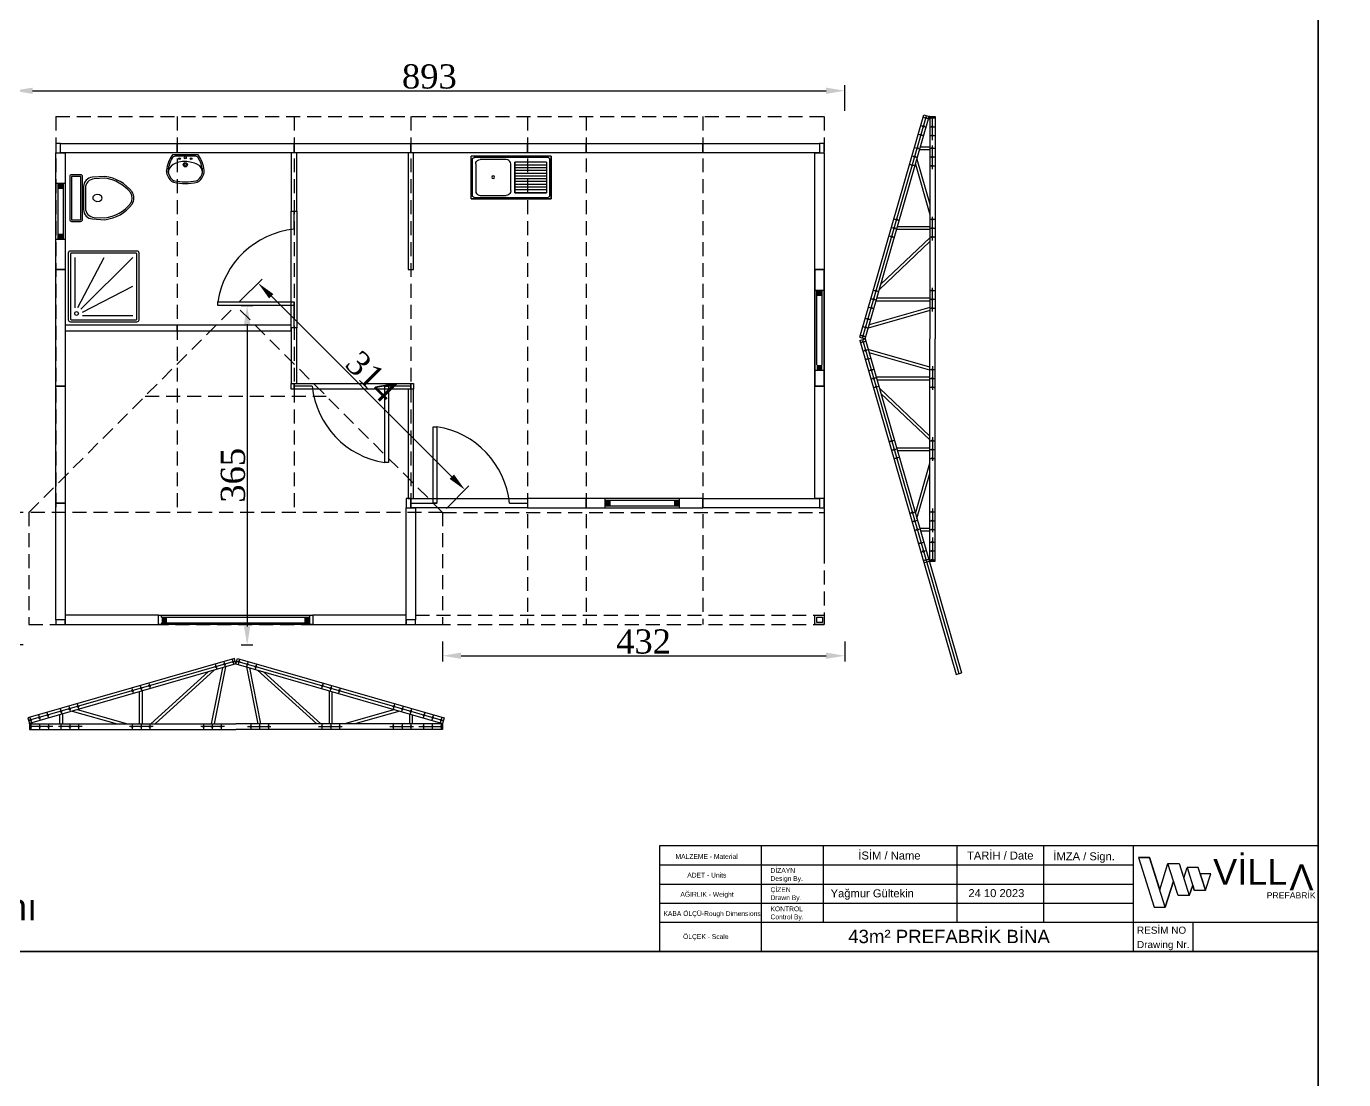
# Model space of a CAD drawing. Header units: millimetres. Extents: x 207124 to 218642, y -214832 to -203379.
# Drawn here: x 208534 to 209950, y -205941 to -204809 of the extents above; entities that cross this region are included whole.
import ezdxf
from ezdxf.enums import TextEntityAlignment as Align

# ---------------------------------------------------------------- set-up
doc = ezdxf.new("R2010")
doc.units = ezdxf.units.MM
doc.header["$MEASUREMENT"] = 0
doc.linetypes.add('DASHED', pattern=[0.75, 0.5, -0.25])
for name, color, linetype in [('1', 250, 'Continuous'), ('Block1', 255, 'Continuous'), ('DUVAR', 7, 'Continuous'), ('KAPI-PEN', 3, 'Continuous'), ('PANO', 11, 'Continuous'), ('TEFRIS', 4, 'Continuous'), ('ZEMİN', 191, 'Continuous'), ('ÖLÇÜLENDİRME', 121, 'Continuous')]:
    doc.layers.add(name, color=color, linetype=linetype)
doc.styles.add('133', font='times.ttf')
doc.styles.get("Standard").update_dxf_attribs({"font": 'arial.ttf'})
doc.dimstyles.new('MAKAS', dxfattribs={"dimscale": 20, "dimtxt": 1.3, "dimasz": 1, "dimexe": 0.3, "dimexo": 0.3, "dimgap": 0.1, "dimtad": 1, "dimrnd": 1, "dimzin": 12, "dimdsep": 46, "dimlunit": 6, "dimtxsty": '133', "dimcen": 0.8, "dimdle": 0.0005, "dimclrd": 4, "dimclre": 6, "dimclrt": 2, "dimazin": 3, "dimtfac": 1, "dimtmove": 0, "dimatfit": 2, "dimldrblk": 'DOTSMALL', "dimfxl": 0, "dimtolj": 1, "dimtzin": 0, "dimarcsym": 0})

# ---------------------------------------------------------------- blocks, each defined once
blk = doc.blocks.new('110')
blk.add_lwpolyline([(74265.2, -40100.5), (74265.2, -40226), (74275.2, -40226), (74275.2, -40100.5)], close=True)
blk = doc.blocks.new('jyt')
at = {"layer": 'PANO', "color": 1}
for p, q in [((-19934.2, -6827.4), (-19934.2, -6747.4)), ((-19928.2, -6827.4), (-19928.2, -6747.4))]:
    blk.add_line(p, q, dxfattribs=at)
for points in [[(-19926.2, -6747.4), (-19936.2, -6747.4)], [(-19926.2, -6833.4), (-19936.2, -6833.4)]]:
    blk.add_lwpolyline(points, dxfattribs=at)
for points in [[(-19928.2, -6747.4), (-19928.2, -6753.4), (-19934.2, -6747.4), (-19934.2, -6753.4)], [(-19928.2, -6833.4), (-19928.2, -6827.4), (-19934.2, -6833.4), (-19934.2, -6827.4)]]:
    blk.add_solid(points, dxfattribs=at)
blk = doc.blocks.new('113')
for points in [[(74265.2, -40728), (74265.2, -40853.5), (74275.2, -40853.5), (74275.2, -40728)], [(74265.2, -40728), (74265.2, -40853.5), (74275.2, -40853.5), (74275.2, -40728)], [(74275.2, -40853.5), (74275.2, -40728), (74265.2, -40728), (74265.2, -40853.5)]]:
    blk.add_lwpolyline(points, close=True)
at = {"layer": 'KAPI-PEN'}
for points in [[(74270.2, -40728), (74270.2, -40756)], [(74270.2, -40834), (74270.2, -40853.5)]]:
    blk.add_lwpolyline(points, dxfattribs=at)
blk.add_lwpolyline([(74270.2, -40834, -0.341049), (74188.2, -40756), (74270.2, -40756), (74270.2, -40752), (74188.2, -40752), (74188.2, -40756)], format="xyb", dxfattribs=at)
blk = doc.blocks.new('ey')
at = {"layer": 'PANO', "color": 1}
for p, q in [((-19606.1, -6885.5), (-19526.1, -6885.5)), ((-19606.1, -6891.5), (-19526.1, -6891.5))]:
    blk.add_line(p, q, dxfattribs=at)
for points in [[(-19606.1, -6893.5), (-19606.1, -6883.5)], [(-19526.1, -6893.5), (-19526.1, -6883.5)]]:
    blk.add_lwpolyline(points, dxfattribs=at)
for points in [[(-19606.1, -6891.5), (-19600.1, -6891.5), (-19606.1, -6885.5), (-19600.1, -6885.5)], [(-19526.1, -6891.5), (-19532.1, -6891.5), (-19526.1, -6885.5), (-19532.1, -6885.5)]]:
    blk.add_solid(points, dxfattribs=at)
blk = doc.blocks.new('gfj')
at = {"layer": 'Block1', "color": 1}
for p, q in [((-3418.2, -20535), (-3418.2, -20533)), ((-3418.2, -20541), (-3418.2, -20543))]:
    blk.add_line(p, q, dxfattribs=at)
at = {"layer": 'PANO', "color": 1}
for p, q in [((-3418.2, -20535), (-3258.7, -20535)), ((-3418.2, -20541), (-3258.7, -20541))]:
    blk.add_line(p, q, dxfattribs=at)
blk.add_lwpolyline([(-3258.7, -20543), (-3258.7, -20533)], dxfattribs=at)
for points in [[(-3418.2, -20541), (-3412.2, -20541), (-3418.2, -20535), (-3412.2, -20535)], [(-3258.7, -20541), (-3264.7, -20541), (-3258.7, -20535), (-3264.7, -20535)]]:
    blk.add_solid(points, dxfattribs=at)
blk = doc.blocks.new('sfjh')
at = {"layer": 'PANO', "color": 1}
for p, q in [((-19665, -7182.8), (-19665, -7242.8)), ((-19659, -7182.8), (-19659, -7242.8))]:
    blk.add_line(p, q, dxfattribs=at)
for points in [[(-19667, -7182.8), (-19657, -7182.8)], [(-19667, -7242.8), (-19657, -7242.8)]]:
    blk.add_lwpolyline(points, dxfattribs=at)
for points in [[(-19665, -7182.8), (-19665, -7188.8), (-19659, -7182.8), (-19659, -7188.8)], [(-19665, -7242.8), (-19665, -7236.8), (-19659, -7242.8), (-19659, -7236.8)]]:
    blk.add_solid(points, dxfattribs=at)
blk = doc.blocks.new('KAPI')
for points in [[(68907.3, -39991.1), (68907.3, -40116.6), (68913.3, -40116.6), (68913.3, -39991.1)], [(68907.3, -39991.1), (68907.3, -40116.6), (68913.3, -40116.6), (68913.3, -39991.1)], [(68913.3, -40116.6), (68913.3, -39991.1), (68907.3, -39991.1), (68907.3, -40116.6)]]:
    blk.add_lwpolyline(points, close=True)
at = {"layer": 'KAPI-PEN'}
for points in [[(68910.3, -39991.1), (68910.3, -40019.1)], [(68910.3, -40097.1), (68910.3, -40116.6)]]:
    blk.add_lwpolyline(points, dxfattribs=at)
blk.add_lwpolyline([(68910.3, -40097.1, -0.341049), (68828.3, -40019.1), (68910.3, -40019.1), (68910.3, -40015.1), (68828.3, -40015.1), (68828.3, -40019.1)], format="xyb", dxfattribs=at)
blk = doc.blocks.new('D')
blk.add_lwpolyline([(69161.3, -39614.6), (69286.8, -39614.6), (69286.8, -39608.6), (69161.3, -39608.6)], close=True)
blk = doc.blocks.new('LAVABO')
at = {"layer": 'TEFRIS'}
for points in [[(13.9, 0, 0.112842), (20.4, 16.5, 0.051406), (20.4, 17.4, 0.218961), (14.4, 28.5, 0.113197), (12.7, 29.3, 0.122001), (-12.7, 29.3, 0.113197), (-14.4, 28.5, 0.218961), (-20.4, 17.4, 0.051406), (-20.4, 16.5, 0.112842), (-13.9, 0)], [(10, 1.2, 0.248162), (13.8, 2.8, 0.097547), (18.6, 16.6, 0.057084), (18.6, 17.5, 0.205938), (13.7, 26.7, 0.12541), (11.8, 27.7, 0.11725), (-11.8, 27.7, 0.12541), (-13.7, 26.7, 0.174088), (-18.3, 19.3, 0.114282), (-18.6, 16.6, 0.097547), (-13.8, 2.8, 0.248162), (-10, 1.2)]]:
    blk.add_lwpolyline(points, format="xyb", close=True, dxfattribs=at)
blk.add_lwpolyline([(-18.3, 19.3, 0.321438), (-13.2, 10.3, 0.098457), (0, 7.1, 0.139763), (13.2, 10.3, 0.277065), (18.3, 19.3)], format="xyb", dxfattribs=at)
for centre, radius in [((-6.2, 4), 0.923), ((0, 10.5), 2.31), ((0, 10.5), 1.42), ((0, 3.2), 1.08), ((6.2, 4), 0.923)]:
    blk.add_circle(centre, radius, dxfattribs=at)
blk = doc.blocks.new('DUS')
at = {"layer": 'TEFRIS'}
for p, q in [((-1.6, 0.7), (-73.1, 0.7)), ((-75.3, -1.6), (-75.3, -73.1)), ((-73.1, -2.4), (-73.1, -72.3)), ((-2.4, -1.6), (-72.3, -1.6)), ((-14.5, -6.2), (-68.5, -6.2)), ((-14.6, -9.6), (-68.5, -37.7)), ((-12.9, -12.9), (-68.5, -68.5)), ((-1.6, -72.3), (-1.6, -2.4)), ((0.7, -73.1), (0.7, -1.6)), ((-9.6, -14.6), (-37.7, -68.5)), ((-6.2, -68.5), (-6.2, -14.5)), ((-73.1, -75.3), (-1.6, -75.3)), ((-72.3, -73.1), (-2.4, -73.1))]:
    blk.add_line(p, q, dxfattribs=at)
blk.add_circle((-8.2, -8.2), 2.03, dxfattribs=at)
for centre, radius, start, end in [((-73.1, -1.6), 2.28, 90, 180), ((-1.6, -1.6), 2.28, 0, 90), ((-72.3, -2.4), 0.76, 90, 180), ((-2.4, -2.4), 0.76, 360, 90), ((-73.1, -73.1), 2.28, 180, 270), ((-72.3, -72.3), 0.76, 180, 270), ((-2.4, -72.3), 0.76, 270, 0), ((-1.6, -73.1), 2.28, 270, 360)]:
    blk.add_arc(centre, radius, start, end, dxfattribs=at)
blk = doc.blocks.new('KLOZET')
at = {"layer": 'TEFRIS'}
for p, q in [((-15, 12.4), (-13.8, 12.4)), ((-15, -12.4), (-13.8, -12.4))]:
    blk.add_line(p, q, dxfattribs=at)
for points in [[(-67.2, -6.6, 0.199825), (-37.9, -23.2), (-24.4, -22.4, 0.397632), (-15, -12.4), (-15, 12.4, 0.397632), (-24.4, 22.4), (-37.9, 23.2, 0.199825), (-67.2, 6.6, 0.284389)], [(-37.8, -21.3), (-26.4, -20.7, 0.398989), (-16.9, -10.7), (-16.9, 10.7, 0.398989), (-26.4, 20.7), (-37.8, 21.3, 0.197715), (-65.7, 5.6, 0.284389), (-65.7, -5.6, 0.197715)], [(-2, -25.1, 0.414214), (0, -23.1), (0, 23.1, 0.414214), (-2, 25.1), (-11.8, 25.1, 0.414214), (-13.8, 23.1), (-13.8, -23.1, 0.414214), (-11.8, -25.1)]]:
    blk.add_lwpolyline(points, format="xyb", close=True, dxfattribs=at)
blk.add_lwpolyline([(-11.9, -23.2), (-1.9, -23.2), (-1.9, 23.2), (-11.9, 23.2)], close=True, dxfattribs=at)
at = {"layer": 'TEFRIS', "linetype": 'Continuous'}
blk.add_polyline3d([(-35, -0.1, 0), (-34.2, -2.2, 0), (-32, -3.6, 0), (-29.1, -3.9, 0), (-26.5, -3, 0), (-24.9, -1.2, 0), (-24.9, 0.9, 0), (-26.5, 2.7, 0), (-29.1, 3.6, 0), (-32, 3.3, 0), (-34.2, 1.9, 0), (-35, -0.1, 0)], dxfattribs=at)
blk = doc.blocks.new('EVYE')
at = {"layer": 'TEFRIS'}
for p, q in [((-45.2, 24.7), (40.8, 24.7)), ((-45.2, 24.7), (-45.2, -21.3)), ((-41.7, 23.2), (37.3, 23.2)), ((-40.2, -12.8, -1.5), (-40.2, 16.2, -1.5)), ((-35.4, 21, -1.5), (-7.4, 21, -1.5)), ((35.8, 18.1, -1.7), (1.9, 18.1, -1.7)), ((1.9, 18.1, -1.7), (1.9, -14.6, -1.7)), ((35.8, 15.1, -1.7), (1.9, 15.1, -1.7)), ((35.8, -14.6, -1.7), (35.8, 18.1, -1.7)), ((40.8, 24.7), (40.8, -21.3)), ((35.8, 12.2, -1.7), (1.9, 12.2, -1.7)), ((35.8, 9.2, -1.7), (1.9, 9.2, -1.7)), ((35.8, 6.2, -1.7), (1.9, 6.2, -1.7)), ((35.8, 3.2, -1.7), (1.9, 3.2, -1.7)), ((35.8, 0.3, -1.7), (1.9, 0.3, -1.7)), ((35.8, -2.7, -1.7), (1.9, -2.7, -1.7)), ((35.8, -5.7, -1.7), (1.9, -5.7, -1.7)), ((35.8, -8.6, -1.7), (1.9, -8.6, -1.7)), ((35.8, -11.6, -1.7), (1.9, -11.6, -1.7)), ((40.8, -21.3), (-45.2, -21.3)), ((37.3, -19.8), (-41.8, -19.8)), ((35.8, -14.6, -1.7), (1.9, -14.6, -1.7))]:
    blk.add_line(p, q, dxfattribs=at)
blk.add_circle((-21.4, 1.3, -4.5), 1.49, dxfattribs=at)
for points, invisible_edges in [([(-35.4, 21, -1.5), (-80.6, 20.6, -1.5), (-36.9, 20.8, -1.5)], 3), ([(-36.9, 20.8, -1.5), (-80.6, 20.6, -1.5), (-38.2, 20.1, -1.5)], 3), ([(-38.2, -16.7, -1.5), (-79.5, 21.7, -1.5), (-39.3, -15.6, -1.5)], 3), ([(-39.3, -15.6, -1.5), (-79.5, 21.7, -1.5), (-40, -14.3, -1.5)], 3), ([(-40, -14.3, -1.5), (-79.5, 21.7, -1.5), (-40.2, -12.8, -1.5)], 3), ([(-38.2, 20.1, -1.5), (-79.5, -18.3, -1.5), (-39.3, 19, -1.5)], 3), ([(-39.3, 19, -1.5), (-79.5, -18.3, -1.5), (-40, 17.7, -1.5)], 3), ([(-40, 17.7, -1.5), (-79.5, -18.3, -1.5), (-40.2, 16.2, -1.5)], 3), ([(37.3, 23.2), (40.8, 24.7), (-45.2, 24.7)], 13), ([(37.3, 23.2), (-45.2, 24.7), (37.3, 23.2)], 3), ([(-45.2, 24.7), (-41.7, 23.2), (37.3, 23.2)], 13), ([(-43.6, 22), (-45.2, 24.7), (-43.1, 22.6)], 3), ([(-43.7, -17.8), (-45.2, 24.7), (-43.7, 21.2)], 3), ([(-43.1, 22.6), (-45.2, 24.7), (-42.5, 23)], 3), ([(-42.5, 23), (-45.2, 24.7), (-41.8, 23.2)], 3), ([(-43.7, 21.2), (-45.2, 24.7), (-43.7, 21.2)], 3), ([(-43.7, 21.2), (-45.2, 24.7), (-43.6, 22)], 3), ([(-43.7, -17.8), (-45.2, 24.7), (-43.7, -17.8)], 3), ([(-41.8, 23.2), (40.8, 24.7), (-41.7, 23.2)], 3), ([(-7.4, 21, -1.5), (37.8, 20.6, -1.5), (-5.9, 20.8, -1.5)], 3), ([(-5.9, 20.8, -1.5), (37.8, 20.6, -1.5), (-4.6, 20.1, -1.5)], 3), ([(-4.6, -16.7, -1.5), (36.7, 21.7, -1.5), (-3.5, -15.6, -1.5)], 3), ([(-4.6, 20.1, -1.5), (36.7, -18.3, -1.5), (-3.5, 19, -1.5)], 3), ([(-3.5, -15.6, -1.5), (36.7, 21.7, -1.5), (-2.9, -14.3, -1.5)], 3), ([(-3.5, 19, -1.5), (36.7, -18.3, -1.5), (-2.9, 17.7, -1.5)], 3), ([(-2.9, -14.3, -1.5), (36.7, 21.7, -1.5), (-2.6, -12.8, -1.5)], 3), ([(-2.9, 17.7, -1.5), (36.7, -18.3, -1.5), (-2.6, 16.2, -1.5)], 3), ([(-2.6, -12.8, -1.5), (36.7, 21.7, -1.5), (-2.6, 16.2, -1.5)], 3), ([(1.9, -14.6, -1.7), (1.9, 18.1, -1.7), (35.8, 18.1, -1.7)], 12), ([(38.1, 23), (40.8, 24.7), (37.3, 23.2)], 3), ([(38.7, 22.6), (40.8, 24.7), (38.1, 23)], 3), ([(39.1, 22), (40.8, 24.7), (38.7, 22.6)], 3), ([(39.3, 21.2), (40.8, 24.7), (39.1, 22)], 3), ([(39.3, -17.8), (40.8, -21.3), (40.8, 24.7)], 13), ([(39.3, -17.8), (40.8, 24.7), (39.3, -17.8)], 3), ([(39.3, -17.8), (40.8, 24.7), (39.3, 21.2)], 3), ([(39.3, 21.2), (40.8, 24.7), (39.3, 21.2)], 3), ([(-36.9, -17.4, -1.5), (-80.6, -17.2, -1.5), (-38.2, -16.7, -1.5)], 3), ([(-35.4, -17.6, -1.5), (-80.6, -17.2, -1.5), (-36.9, -17.4, -1.5)], 3), ([(-43.6, -18.6), (-45.2, -21.3), (-43.7, -17.8)], 3), ([(-43.1, -19.2), (-45.2, -21.3), (-43.6, -18.6)], 3), ([(-42.5, -19.6), (-45.2, -21.3), (-43.1, -19.2)], 3), ([(-41.8, -19.8), (-45.2, -21.3), (-42.5, -19.6)], 3), ([(-41.7, -19.8), (-45.2, -21.3), (-41.8, -19.8)], 3), ([(-35.4, -17.6, -1.5), (37.7, -17.6, -1.5), (-7.4, -17.6, -1.5)], 3), ([(-7.4, -17.6, -1.5), (37.8, -17.2, -1.5), (-5.9, -17.4, -1.5)], 3), ([(-5.9, -17.4, -1.5), (37.8, -17.2, -1.5), (-4.6, -16.7, -1.5)], 3), ([(37.3, -19.8), (40.8, -21.3), (38.1, -19.6)], 3), ([(37.3, -19.8), (40.8, -21.3), (37.3, -19.8)], 3), ([(38.1, -19.6), (40.8, -21.3), (38.7, -19.2)], 3), ([(38.7, -19.2), (40.8, -21.3), (39.1, -18.6)], 3), ([(39.1, -18.6), (40.8, -21.3), (39.3, -17.8)], 3)]:
    blk.add_3dface(points, dxfattribs=dict(at, invisible_edges=invisible_edges))
blk = doc.blocks.new('*D7151')
at = {"layer": 'Defpoints', "color": 0}
for p in [(209414, -204878.2), (208521.2, -204905.9), (209414, -204905.9)]:
    blk.add_point(p, dxfattribs=at)
at = {"layer": 'DUVAR', "color": 6, "lineweight": -2}
for p, q in [((208521.2, -204899.9), (208521.2, -204872.2)), ((209414, -204899.9), (209414, -204872.2))]:
    blk.add_line(p, q, dxfattribs=at)
at = {"layer": 'DUVAR', "color": 4, "lineweight": -2}
blk.add_line((208541.2, -204878.2), (209394, -204878.2), dxfattribs=at)
at = {"layer": 'DUVAR', "color": 4}
for points in [[(208541.2, -204874.9), (208541.2, -204881.6), (208521.2, -204878.2)], [(209394, -204881.6), (209394, -204874.9), (209414, -204878.2)]]:
    blk.add_solid(points, dxfattribs=at)
at = {"layer": 'DUVAR', "color": 2, "insert": (208967.6, -204863), "char_height": 26, "attachment_point": 5, "style": '133'}
blk.add_mtext('\\A1;893', dxfattribs=at)
blk = doc.blocks.new('_DotSmall')
at = {"color": 0, "linetype": 'ByBlock', "const_width": 0.5}
blk.add_lwpolyline([(-0.0625, 0, 1), (0.0625, 0, 1)], format="xyb", close=True, dxfattribs=at)
blk = doc.blocks.new('*D7153')
at = {"layer": 'Defpoints', "color": 0}
for p in [(208981.7, -205464.3), (209414, -205464.3), (209414, -205485.5)]:
    blk.add_point(p, dxfattribs=at)
at = {"layer": 'DUVAR', "color": 6, "lineweight": -2}
for p, q in [((208981.7, -205470.3), (208981.7, -205491.5)), ((209414, -205470.3), (209414, -205491.5))]:
    blk.add_line(p, q, dxfattribs=at)
at = {"layer": 'DUVAR', "color": 4, "lineweight": -2}
blk.add_line((209001.7, -205485.5), (209394, -205485.5), dxfattribs=at)
at = {"layer": 'DUVAR', "color": 4}
for points in [[(209001.7, -205482.1), (209001.7, -205488.8), (208981.7, -205485.5)], [(209394, -205488.8), (209394, -205482.1), (209414, -205485.5)]]:
    blk.add_solid(points, dxfattribs=at)
at = {"layer": 'DUVAR', "color": 2, "insert": (209197.8, -205470.3), "char_height": 26, "attachment_point": 5, "style": '133'}
blk.add_mtext('\\A1;432', dxfattribs=at)
blk = doc.blocks.new('*D7531')
at = {"layer": 'Defpoints', "color": 0}
for p in [(208537.2, -205331.4), (208513.1, -205473.9), (208537.2, -205473.9)]:
    blk.add_point(p, dxfattribs=at)
at = {"layer": 'DUVAR', "color": 6, "lineweight": -2}
for p, q in [((208531.2, -205331.4), (208507.1, -205331.4)), ((208531.2, -205473.9), (208507.1, -205473.9))]:
    blk.add_line(p, q, dxfattribs=at)
at = {"layer": 'DUVAR', "color": 4, "lineweight": -2}
blk.add_line((208513.1, -205351.4), (208513.1, -205453.9), dxfattribs=at)
at = {"layer": 'DUVAR', "color": 4}
for points in [[(208516.5, -205351.4), (208509.8, -205351.4), (208513.1, -205331.4)], [(208509.8, -205453.9), (208516.5, -205453.9), (208513.1, -205473.9)]]:
    blk.add_solid(points, dxfattribs=at)
at = {"layer": 'DUVAR', "color": 2, "insert": (208498.2, -205402.6), "char_height": 26, "attachment_point": 5, "rotation": 90, "style": '133'}
blk.add_mtext('\\A1;142', dxfattribs=at)
blk = doc.blocks.new('*D7706')
at = {"layer": 'Defpoints', "color": 0}
for p in [(208759.5, -205109.1), (209005.9, -205307.2), (208981.7, -205331.4)]:
    blk.add_point(p, dxfattribs=at)
at = {"layer": 'DUVAR', "color": 6, "lineweight": -2}
for p, q in [((208763.7, -205104.9), (208787.9, -205080.7)), ((208986, -205327.1), (209010.1, -205303))]:
    blk.add_line(p, q, dxfattribs=at)
at = {"layer": 'DUVAR', "color": 4, "lineweight": -2}
blk.add_line((208797.8, -205099.1), (208991.7, -205293.1), dxfattribs=at)
at = {"layer": 'DUVAR', "color": 4}
for points in [[(208800.1, -205096.8), (208795.4, -205101.5), (208783.6, -205085)], [(208989.4, -205295.4), (208994.1, -205290.7), (209005.9, -205307.2)]]:
    blk.add_solid(points, dxfattribs=at)
at = {"layer": 'DUVAR', "color": 2, "insert": (208905.5, -205185.3), "char_height": 26, "attachment_point": 5, "rotation": 315, "style": '133'}
blk.add_mtext('\\A1;314', dxfattribs=at)
blk = doc.blocks.new('*D7707')
at = {"layer": 'Defpoints', "color": 0}
for p in [(208759.5, -205109.1), (208759.5, -205473.9), (208771.8, -205473.9)]:
    blk.add_point(p, dxfattribs=at)
at = {"layer": 'DUVAR', "color": 6, "lineweight": -2}
for p, q in [((208765.5, -205109.1), (208777.8, -205109.1)), ((208765.5, -205473.9), (208777.8, -205473.9))]:
    blk.add_line(p, q, dxfattribs=at)
at = {"layer": 'DUVAR', "color": 4, "lineweight": -2}
blk.add_line((208771.8, -205129.1), (208771.8, -205453.9), dxfattribs=at)
at = {"layer": 'DUVAR', "color": 4}
for points in [[(208775.1, -205129.1), (208768.4, -205129.1), (208771.8, -205109.1)], [(208768.4, -205453.9), (208775.1, -205453.9), (208771.8, -205473.9)]]:
    blk.add_solid(points, dxfattribs=at)
at = {"layer": 'DUVAR', "color": 2, "insert": (208756.6, -205291.5), "char_height": 26, "attachment_point": 5, "rotation": 90, "style": '133'}
blk.add_mtext('\\A1;365', dxfattribs=at)

msp = doc.modelspace()

# ---------------------------------------------------------------- linework, layer by layer
at = {"linetype": 'Continuous', "lineweight": 25}
msp.add_line((209922.706, -205772.148), (209215.402, -205772.148), dxfattribs=at)
at = {"color": 254, "linetype": 'Continuous', "lineweight": 25, "ltscale": 1}
for p, q in [((209922.706, -205772.148), (209723.896, -205772.148)), ((209788.168, -205772.148), (209788.168, -205803.483))]:
    msp.add_line(p, q, dxfattribs=at)
at = {"color": 2}
for points in [[(209922.706, -203379.081), (218639.793, -203379.081), (218639.793, -209105.744), (209922.706, -209105.744)], [(209922.706, -205803.483), (208135.971, -205803.483), (208135.971, -204591.282), (209922.706, -204591.282)], [(209215.402, -205689.566), (209922.706, -205689.566), (209922.706, -205803.483), (209215.402, -205803.483)], [(209922.706, -207015.685), (208135.971, -207015.685), (208135.971, -205803.483), (209922.706, -205803.483)]]:
    msp.add_lwpolyline(points, close=True, dxfattribs=at)
for points in [[(209073.209, -204934.874), (209135.959, -204934.874), (209135.959, -204944.874), (209073.209, -204944.874)], [(208576.209, -204944.874), (208576.209, -205070.374), (208566.209, -205070.374), (208566.209, -204944.874)], [(208566.209, -205070.374), (208566.209, -204944.874), (208576.209, -204944.874), (208576.209, -205070.374)], [(208819.209, -204944.874), (208819.21, -205007.624), (208825.21, -205007.624), (208825.209, -204944.874)], [(209381.959, -205195.874), (209381.959, -205070.374), (209391.959, -205070.374), (209391.959, -205195.874)], [(209381.959, -205195.874), (209381.959, -205070.374), (209391.959, -205070.374), (209391.959, -205195.874)], [(209381.959, -205195.874), (209381.959, -205070.374), (209391.959, -205070.374), (209391.959, -205195.874)], [(209391.959, -205195.874), (209391.959, -205070.374), (209381.959, -205070.374), (209381.959, -205195.874)], [(208576.209, -205136.124), (208696.709, -205136.124), (208696.709, -205130.124), (208576.209, -205130.124)], [(208696.709, -205136.124), (208819.209, -205136.124), (208819.209, -205130.124), (208696.709, -205130.124)], [(208819.209, -205133.124), (208819.21, -205192.874), (208825.21, -205192.874), (208825.209, -205133.124)], [(208947.709, -205198.874), (208822.209, -205198.874), (208822.209, -205192.874), (208947.709, -205192.874)], [(208947.709, -205198.874), (208822.209, -205198.874), (208822.209, -205192.874), (208947.709, -205192.874)], [(208822.209, -205192.874), (208947.709, -205192.874), (208947.709, -205198.874), (208822.209, -205198.874)], [(208944.709, -205198.874), (208944.709, -205316.374), (208950.709, -205316.374), (208950.709, -205198.874)], [(209381.959, -205316.374), (209381.959, -205195.874), (209391.959, -205195.874), (209391.959, -205316.374)], [(209073.209, -205326.374), (209135.959, -205326.374), (209135.959, -205316.374), (209073.209, -205316.374)], [(209135.959, -205326.374), (209261.459, -205326.374), (209261.459, -205316.374), (209135.959, -205316.374)], [(208942.709, -205446.874), (208942.709, -205326.374), (208952.709, -205326.374), (208952.709, -205446.874)], [(208576.209, -205451.874), (208676.459, -205451.874), (208676.459, -205441.874), (208576.209, -205441.874)], [(208842.459, -205451.874), (208676.459, -205451.874), (208676.459, -205441.874), (208842.459, -205441.874)], [(208842.459, -205451.874), (208942.709, -205451.874), (208942.709, -205441.874), (208842.459, -205441.874)]]:
    msp.add_lwpolyline(points, close=True)
msp.add_lwpolyline([(209729.644, -205702.188), (209746.545, -205755.851), (209758.314, -205755.851), (209741.691, -205702.188), (209729.644, -205702.188), (209741.691, -205702.188), (209752.475, -205737.003), (209761.403, -205708.899), (209773.465, -205708.899), (209784.204, -205743.299), (209772.288, -205743.299), (209767.419, -205727.911), (209758.314, -205755.851), (209767.419, -205727.911), (209761.403, -205708.899), (209773.465, -205708.899), (209778.301, -205724.39), (209782.144, -205713.016), (209789.646, -205737.566), (209788.005, -205732.195), (209784.204, -205743.299), (209788.005, -205732.195), (209789.646, -205737.566), (209801.709, -205737.566), (209807.446, -205719.925), (209796.001, -205719.925), (209801.709, -205737.566), (209793.765, -205713.016), (209782.144, -205713.016)])
at = {"layer": '1', "color": 7, "linetype": 'Continuous', "lineweight": 25, "ltscale": 1}
for p, q in [((209324.651, -205803.483), (209324.651, -205689.566)), ((209723.896, -205689.566), (209723.896, -205803.483))]:
    msp.add_line(p, q, dxfattribs=at)
at = {"layer": '1', "color": 254, "linetype": 'Continuous', "lineweight": 25, "ltscale": 1, "flags": 128}
for points in [[(209390.89, -205689.566), (209390.89, -205772.148), (209390.89, -205772.148)], [(209534.527, -205689.566), (209534.527, -205772.675)], [(209627.454, -205689.566), (209627.454, -205772.148)]]:
    msp.add_lwpolyline(points, dxfattribs=at)
at = {"layer": '1', "color": 255, "linetype": 'Continuous', "lineweight": 25, "ltscale": 1, "flags": 128}
for points in [[(209215.402, -205710.211), (209390.89, -205710.211), (209534.527, -205710.211), (209593.045, -205710.211), (209723.896, -205710.211)], [(209215.402, -205730.857), (209390.89, -205730.857), (209534.527, -205730.857), (209593.045, -205730.857), (209723.896, -205730.857)], [(209215.402, -205751.503), (209390.89, -205751.503), (209534.527, -205751.503), (209593.045, -205751.503), (209723.896, -205751.503)]]:
    msp.add_lwpolyline(points, dxfattribs=at)
at = {"layer": 'Block1', "color": 1, "linetype": 'DASHED', "ltscale": 30}
for p, q in [((208566.209, -204905.874), (208566.209, -205331.374)), ((208566.209, -204905.874), (209391.959, -204905.874)), ((208696.709, -204905.874), (208696.709, -205331.374)), ((208822.209, -204905.874), (208822.209, -205331.374)), ((208947.709, -204905.874), (208947.709, -205331.374)), ((209073.209, -204905.874), (209073.209, -205451.874)), ((209135.959, -204905.874), (209135.959, -205451.874)), ((209261.459, -204905.874), (209261.459, -205451.874)), ((209391.959, -204905.874), (209391.959, -205384.124)), ((208537.209, -205331.374), (208759.459, -205109.124)), ((208981.709, -205331.374), (208759.459, -205109.124)), ((208662.209, -205206.374), (208856.709, -205206.374)), ((208537.209, -205331.374), (208537.209, -205451.874)), ((208981.709, -205331.374), (208537.209, -205331.374)), ((208981.709, -205331.374), (209391.959, -205331.374)), ((208981.709, -205331.374), (208981.709, -205451.874)), ((209391.959, -205326.374), (209391.959, -205451.874)), ((208952.709, -205441.874), (209391.959, -205441.874)), ((208537.209, -205451.874), (208981.709, -205451.874)), ((208952.709, -205451.874), (209391.959, -205451.874))]:
    msp.add_line(p, q, dxfattribs=at)
at = {"layer": 'Block1', "color": 1}
for p, q in [((209430.207, -205143.212), (209499.084, -204904.212)), ((209435.972, -205144.874), (209504.849, -204905.874)), ((209499.084, -204904.212), (209504.849, -204905.874)), ((209505.295, -204908.874), (209503.985, -204908.874)), ((209505.295, -204905.874), (209504.849, -204905.874)), ((209505.295, -204905.874), (209505.295, -205144.874)), ((209505.295, -204905.874), (209511.295, -204905.874)), ((209511.295, -204905.874), (209511.295, -205144.874)), ((209495.483, -204938.374), (209505.295, -204938.374)), ((209491.63, -204951.745), (209505.295, -205000.207)), ((209494.619, -204941.374), (209505.295, -204941.374)), ((209490.054, -204957.212), (209505.295, -205011.262)), ((209505.295, -205024.374), (209470.699, -205024.374)), ((209505.295, -205036.166), (209452.862, -205086.265)), ((209505.295, -205027.374), (209469.834, -205027.374)), ((209505.295, -205040.315), (209451.212, -205091.992)), ((209447.788, -205103.874), (209505.295, -205103.874)), ((209448.652, -205100.874), (209505.295, -205100.874)), ((209430.207, -205146.535), (209533.667, -205505.535)), ((209435.972, -205144.874), (209539.432, -205503.874)), ((209505.295, -205383.874), (209505.295, -205144.874)), ((209511.295, -205383.874), (209511.295, -205144.874)), ((209447.788, -205185.874), (209505.295, -205185.874)), ((209448.652, -205188.874), (209505.295, -205188.874)), ((209505.295, -205249.433), (209451.212, -205197.756)), ((209505.295, -205253.582), (209452.862, -205203.482)), ((209505.295, -205262.374), (209469.834, -205262.374)), ((209505.295, -205265.374), (209470.699, -205265.374)), ((209490.054, -205332.536), (209505.295, -205278.486)), ((209491.63, -205338.003), (209505.295, -205289.54)), ((209494.619, -205348.374), (209505.295, -205348.374)), ((209495.483, -205351.374), (209505.295, -205351.374)), ((209499.084, -205385.535), (209504.849, -205383.874)), ((209505.295, -205380.874), (209503.985, -205380.874)), ((209505.295, -205383.874), (209504.849, -205383.874)), ((209505.295, -205383.874), (209511.295, -205383.874)), ((208758.047, -205488.379), (208536.047, -205552.357)), ((208759.709, -205494.145), (208758.047, -205488.379)), ((208759.709, -205494.145), (208761.37, -205488.379)), ((208761.37, -205488.379), (208983.37, -205552.357)), ((208759.709, -205494.145), (208537.709, -205558.123)), ((208759.709, -205494.145), (208981.709, -205558.123)), ((209533.667, -205505.535), (209539.432, -205503.874)), ((208656.209, -205558.568), (208656.209, -205523.972)), ((208659.209, -205558.568), (208659.209, -205523.108)), ((208860.209, -205558.568), (208860.209, -205523.108)), ((208863.209, -205558.568), (208863.209, -205523.972)), ((208570.209, -205548.757), (208570.209, -205558.568)), ((208573.209, -205547.892), (208573.209, -205558.568)), ((208583.58, -205544.903), (208632.042, -205558.568)), ((208589.047, -205543.328), (208643.096, -205558.568)), ((208930.371, -205543.328), (208876.321, -205558.568)), ((208935.838, -205544.903), (208887.375, -205558.568)), ((208946.209, -205547.892), (208946.209, -205558.568)), ((208949.209, -205548.757), (208949.209, -205558.568)), ((208536.047, -205552.357), (208537.709, -205558.123)), ((208537.709, -205558.568), (208537.709, -205558.123)), ((208537.709, -205558.568), (208759.709, -205558.568)), ((208537.709, -205558.568), (208537.709, -205564.568)), ((208540.709, -205558.568), (208540.709, -205557.258)), ((208981.709, -205558.568), (208759.709, -205558.568)), ((208978.709, -205558.568), (208978.709, -205557.258)), ((208983.37, -205552.357), (208981.709, -205558.123)), ((208981.709, -205558.568), (208981.709, -205558.123)), ((208981.709, -205558.568), (208981.709, -205564.568)), ((208537.709, -205564.568), (208759.709, -205564.568)), ((208981.709, -205564.568), (208759.709, -205564.568))]:
    msp.add_line(p, q, dxfattribs=at)
at = {"layer": 'Block1', "color": 2}
for p, q in [((209433.089, -205144.043), (209501.967, -204905.043)), ((209498.412, -204906.543), (209504.178, -204908.205)), ((209505.295, -204907.374), (209511.295, -204907.374)), ((209493.151, -204924.8), (209498.916, -204926.462)), ((209495.781, -204915.672), (209501.547, -204917.333)), ((209505.295, -204916.874), (209511.295, -204916.874)), ((209489.046, -204939.043), (209494.811, -204940.705)), ((209505.295, -204926.374), (209511.295, -204926.374)), ((209505.295, -204939.874), (209511.295, -204939.874)), ((209486.415, -204948.172), (209492.181, -204949.833)), ((209505.295, -204949.374), (209511.295, -204949.374)), ((209483.785, -204957.3), (209489.55, -204958.962)), ((209505.295, -204958.874), (209511.295, -204958.874)), ((209464.262, -205025.043), (209470.027, -205026.705)), ((209466.893, -205015.915), (209472.658, -205017.576)), ((209505.295, -205016.374), (209511.295, -205016.374)), ((209461.631, -205034.171), (209467.396, -205035.833)), ((209505.295, -205025.874), (209511.295, -205025.874)), ((209505.295, -205035.374), (209511.295, -205035.374)), ((209444.846, -205092.414), (209450.611, -205094.076)), ((209505.295, -205092.874), (209511.295, -205092.874)), ((209442.215, -205101.543), (209447.981, -205103.204)), ((209505.295, -205102.374), (209511.295, -205102.374)), ((209436.14, -205122.625), (209441.905, -205124.286)), ((209439.585, -205110.671), (209445.35, -205112.333)), ((209505.295, -205111.874), (209511.295, -205111.874)), ((209433.509, -205131.753), (209439.274, -205133.415)), ((209430.878, -205140.882), (209436.644, -205142.543)), ((209430.878, -205148.866), (209436.644, -205147.205)), ((209433.089, -205145.705), (209536.549, -205504.705)), ((209433.509, -205157.995), (209439.274, -205156.333)), ((209436.14, -205167.123), (209441.905, -205165.462)), ((209439.585, -205179.076), (209445.35, -205177.415)), ((209505.295, -205177.874), (209511.295, -205177.874)), ((209442.215, -205188.205), (209447.981, -205186.543)), ((209505.295, -205187.374), (209511.295, -205187.374)), ((209444.846, -205197.333), (209450.611, -205195.672)), ((209505.295, -205196.874), (209511.295, -205196.874)), ((209461.631, -205255.576), (209467.396, -205253.915)), ((209464.262, -205264.705), (209470.027, -205263.043)), ((209505.295, -205254.374), (209511.295, -205254.374)), ((209505.295, -205263.874), (209511.295, -205263.874)), ((209466.893, -205273.833), (209472.658, -205272.172)), ((209505.295, -205273.374), (209511.295, -205273.374)), ((209483.785, -205332.448), (209489.55, -205330.786)), ((209505.295, -205330.874), (209511.295, -205330.874)), ((209486.415, -205341.576), (209492.181, -205339.915)), ((209489.046, -205350.705), (209494.811, -205349.043)), ((209505.295, -205340.374), (209511.295, -205340.374)), ((209505.295, -205349.874), (209511.295, -205349.874)), ((209493.151, -205364.948), (209498.916, -205363.286)), ((209505.295, -205363.374), (209511.295, -205363.374)), ((209495.781, -205374.076), (209501.547, -205372.415)), ((209505.295, -205372.874), (209511.295, -205372.874)), ((209498.412, -205383.205), (209504.178, -205381.543)), ((209505.295, -205382.374), (209511.295, -205382.374)), ((208758.878, -205491.262), (208536.878, -205555.24)), ((208746.588, -205491.682), (208748.25, -205497.447)), ((208755.717, -205489.051), (208757.378, -205494.816)), ((208760.54, -205491.262), (208982.54, -205555.24)), ((208763.701, -205489.051), (208762.04, -205494.816)), ((208772.83, -205491.682), (208771.168, -205497.447)), ((208737.46, -205494.313), (208739.121, -205500.078)), ((208781.958, -205494.313), (208780.297, -205500.078)), ((208647.749, -205520.166), (208649.411, -205525.931)), ((208656.878, -205517.535), (208658.539, -205523.301)), ((208666.006, -205514.905), (208667.668, -205520.67)), ((208853.411, -205514.905), (208851.75, -205520.67)), ((208862.54, -205517.535), (208860.878, -205523.301)), ((208871.668, -205520.166), (208870.007, -205525.931)), ((208556.635, -205546.424), (208558.297, -205552.19)), ((208570.878, -205542.319), (208572.54, -205548.085)), ((208580.007, -205539.689), (208581.668, -205545.454)), ((208589.135, -205537.058), (208590.797, -205542.823)), ((208930.283, -205537.058), (208928.621, -205542.823)), ((208939.411, -205539.689), (208937.75, -205545.454)), ((208948.54, -205542.319), (208946.878, -205548.085)), ((208962.783, -205546.424), (208961.121, -205552.19)), ((208538.378, -205551.686), (208540.04, -205557.451)), ((208539.209, -205558.568), (208539.209, -205564.568)), ((208547.507, -205549.055), (208549.168, -205554.82)), ((208548.709, -205558.568), (208548.709, -205564.568)), ((208558.209, -205558.568), (208558.209, -205564.568)), ((208571.709, -205558.568), (208571.709, -205564.568)), ((208581.209, -205558.568), (208581.209, -205564.568)), ((208590.709, -205558.568), (208590.709, -205564.568)), ((208648.209, -205558.568), (208648.209, -205564.568)), ((208657.709, -205558.568), (208657.709, -205564.568)), ((208667.209, -205558.568), (208667.209, -205564.568)), ((208724.709, -205558.568), (208724.709, -205564.568)), ((208734.209, -205558.568), (208734.209, -205564.568)), ((208743.709, -205558.568), (208743.709, -205564.568)), ((208775.709, -205558.568), (208775.709, -205564.568)), ((208785.209, -205558.568), (208785.209, -205564.568)), ((208794.709, -205558.568), (208794.709, -205564.568)), ((208852.209, -205558.568), (208852.209, -205564.568)), ((208861.709, -205558.568), (208861.709, -205564.568)), ((208871.209, -205558.568), (208871.209, -205564.568)), ((208928.709, -205558.568), (208928.709, -205564.568)), ((208938.209, -205558.568), (208938.209, -205564.568)), ((208947.709, -205558.568), (208947.709, -205564.568)), ((208961.209, -205558.568), (208961.209, -205564.568)), ((208971.911, -205549.055), (208970.25, -205554.82)), ((208970.709, -205558.568), (208970.709, -205564.568)), ((208981.04, -205551.686), (208979.378, -205557.451)), ((208980.209, -205558.568), (208980.209, -205564.568))]:
    msp.add_line(p, q, dxfattribs=at)
at = {"layer": 'Block1', "color": 1}
for centre, radius in [((209501.295, -204907.374), 0.8), ((209501.295, -204907.374), 0.4), ((209508.295, -204907.374), 0.8), ((209508.295, -204907.374), 0.4), ((209496.033, -204925.631), 0.8), ((209496.033, -204925.631), 0.4), ((209498.664, -204916.502), 0.8), ((209498.664, -204916.502), 0.4), ((209508.295, -204916.874), 0.8), ((209508.295, -204926.374), 0.8), ((209508.295, -204916.874), 0.4), ((209508.295, -204926.374), 0.4), ((209491.929, -204939.874), 0.8), ((209491.929, -204939.874), 0.4), ((209508.295, -204939.874), 0.8), ((209508.295, -204939.874), 0.4), ((209489.298, -204949.002), 0.8), ((209489.298, -204949.002), 0.4), ((209508.295, -204949.374), 0.8), ((209508.295, -204949.374), 0.4), ((209486.667, -204958.131), 0.8), ((209486.667, -204958.131), 0.4), ((209508.295, -204958.874), 0.8), ((209508.295, -204958.874), 0.4), ((209467.145, -205025.874), 0.8), ((209469.775, -205016.745), 0.8), ((209469.775, -205016.745), 0.4), ((209508.295, -205016.374), 0.8), ((209508.295, -205025.874), 0.8), ((209508.295, -205016.374), 0.4), ((209464.514, -205035.002), 0.8), ((209464.514, -205035.002), 0.4), ((209467.144, -205025.874), 0.4), ((209508.295, -205035.374), 0.8), ((209508.295, -205025.874), 0.4), ((209508.295, -205035.374), 0.4), ((209447.729, -205093.245), 0.8), ((209447.729, -205093.245), 0.4), ((209508.295, -205092.874), 0.8), ((209508.295, -205092.874), 0.4), ((209445.098, -205102.374), 0.8), ((209445.098, -205102.374), 0.4), ((209508.295, -205102.374), 0.8), ((209508.295, -205102.374), 0.4), ((209439.023, -205123.455), 0.8), ((209439.022, -205123.455), 0.4), ((209442.467, -205111.502), 0.8), ((209442.467, -205111.502), 0.4), ((209508.295, -205111.874), 0.8), ((209508.295, -205111.874), 0.4), ((209436.392, -205132.584), 0.8), ((209436.392, -205132.584), 0.4), ((209433.761, -205141.712), 0.8), ((209433.761, -205148.035), 0.8), ((209433.761, -205141.712), 0.4), ((209433.761, -205148.035), 0.4), ((209436.392, -205157.164), 0.8), ((209436.392, -205157.164), 0.4), ((209439.023, -205166.292), 0.8), ((209439.022, -205166.292), 0.4), ((209442.467, -205178.245), 0.8), ((209442.467, -205178.245), 0.4), ((209508.295, -205177.874), 0.8), ((209508.295, -205177.874), 0.4), ((209445.098, -205187.374), 0.8), ((209445.098, -205187.374), 0.4), ((209508.295, -205187.374), 0.8), ((209508.295, -205187.374), 0.4), ((209447.729, -205196.502), 0.8), ((209447.729, -205196.502), 0.4), ((209508.295, -205196.874), 0.8), ((209508.295, -205196.874), 0.4), ((209464.514, -205254.745), 0.8), ((209464.514, -205254.745), 0.4), ((209467.145, -205263.874), 0.8), ((209467.144, -205263.874), 0.4), ((209508.295, -205254.374), 0.8), ((209508.295, -205263.874), 0.8), ((209508.295, -205254.374), 0.4), ((209508.295, -205263.874), 0.4), ((209469.775, -205273.002), 0.8), ((209469.775, -205273.002), 0.4), ((209508.295, -205273.374), 0.8), ((209508.295, -205273.374), 0.4), ((209486.667, -205331.617), 0.8), ((209486.667, -205331.617), 0.4), ((209508.295, -205330.874), 0.8), ((209508.295, -205330.874), 0.4), ((209489.298, -205340.745), 0.8), ((209489.298, -205340.745), 0.4), ((209491.929, -205349.874), 0.8), ((209491.929, -205349.874), 0.4), ((209508.295, -205340.374), 0.8), ((209508.295, -205349.874), 0.8), ((209508.295, -205340.374), 0.4), ((209508.295, -205349.874), 0.4), ((209496.033, -205364.117), 0.8), ((209496.033, -205364.117), 0.4), ((209508.295, -205363.374), 0.8), ((209508.295, -205363.374), 0.4), ((209498.664, -205373.245), 0.8), ((209498.664, -205373.245), 0.4), ((209508.295, -205372.874), 0.8), ((209508.295, -205372.874), 0.4), ((209501.295, -205382.374), 0.8), ((209501.295, -205382.374), 0.4), ((209508.295, -205382.374), 0.8), ((209508.295, -205382.374), 0.4), ((208756.547, -205491.934), 0.8), ((208756.547, -205491.934), 0.4), ((208762.87, -205491.934), 0.8), ((208762.87, -205491.934), 0.4), ((208738.29, -205497.195), 0.8), ((208738.29, -205497.195), 0.4), ((208747.419, -205494.564), 0.8), ((208747.419, -205494.564), 0.4), ((208771.999, -205494.564), 0.8), ((208771.999, -205494.564), 0.4), ((208781.127, -205497.195), 0.8), ((208781.127, -205497.195), 0.4), ((208657.709, -205520.418), 0.8), ((208657.709, -205520.418), 0.4), ((208666.837, -205517.787), 0.8), ((208666.837, -205517.787), 0.4), ((208852.58, -205517.787), 0.8), ((208852.58, -205517.787), 0.4), ((208861.709, -205520.418), 0.8), ((208861.709, -205520.418), 0.4), ((208648.58, -205523.049), 0.8), ((208648.58, -205523.049), 0.4), ((208870.837, -205523.049), 0.8), ((208870.837, -205523.049), 0.4), ((208557.466, -205549.307), 0.8), ((208557.466, -205549.307), 0.4), ((208571.709, -205545.202), 0.8), ((208571.709, -205545.202), 0.4), ((208580.837, -205542.571), 0.8), ((208580.837, -205542.571), 0.4), ((208589.966, -205539.941), 0.8), ((208589.966, -205539.941), 0.4), ((208929.452, -205539.941), 0.8), ((208929.452, -205539.941), 0.4), ((208938.58, -205542.571), 0.8), ((208938.58, -205542.571), 0.4), ((208947.709, -205545.202), 0.8), ((208947.709, -205545.202), 0.4), ((208961.952, -205549.307), 0.8), ((208961.952, -205549.307), 0.4), ((208539.209, -205554.568), 0.8), ((208539.209, -205561.568), 0.8), ((208539.209, -205554.568), 0.4), ((208539.209, -205561.568), 0.4), ((208548.337, -205551.938), 0.8), ((208548.709, -205561.568), 0.8), ((208548.337, -205551.938), 0.4), ((208548.709, -205561.568), 0.4), ((208558.209, -205561.568), 0.8), ((208558.209, -205561.568), 0.4), ((208571.709, -205561.568), 0.8), ((208571.709, -205561.568), 0.4), ((208581.209, -205561.568), 0.8), ((208581.209, -205561.568), 0.4), ((208590.709, -205561.568), 0.8), ((208590.709, -205561.568), 0.4), ((208648.209, -205561.568), 0.8), ((208648.209, -205561.568), 0.4), ((208657.709, -205561.568), 0.8), ((208657.709, -205561.568), 0.4), ((208667.209, -205561.568), 0.8), ((208667.209, -205561.568), 0.4), ((208724.709, -205561.568), 0.8), ((208724.709, -205561.568), 0.4), ((208734.209, -205561.568), 0.8), ((208734.209, -205561.568), 0.4), ((208743.709, -205561.568), 0.8), ((208743.709, -205561.568), 0.4), ((208775.709, -205561.568), 0.8), ((208775.709, -205561.568), 0.4), ((208785.209, -205561.568), 0.8), ((208785.209, -205561.568), 0.4), ((208794.709, -205561.568), 0.8), ((208794.709, -205561.568), 0.4), ((208852.209, -205561.568), 0.8), ((208852.209, -205561.568), 0.4), ((208861.709, -205561.568), 0.8), ((208861.709, -205561.568), 0.4), ((208871.209, -205561.568), 0.8), ((208871.209, -205561.568), 0.4), ((208928.709, -205561.568), 0.8), ((208928.709, -205561.568), 0.4), ((208938.209, -205561.568), 0.8), ((208938.209, -205561.568), 0.4), ((208947.709, -205561.568), 0.8), ((208947.709, -205561.568), 0.4), ((208961.209, -205561.568), 0.8), ((208961.209, -205561.568), 0.4), ((208970.709, -205561.568), 0.8), ((208971.08, -205551.938), 0.8), ((208970.709, -205561.568), 0.4), ((208971.08, -205551.938), 0.4), ((208980.209, -205554.568), 0.8), ((208980.209, -205561.568), 0.8), ((208980.209, -205554.568), 0.4), ((208980.209, -205561.568), 0.4)]:
    msp.add_circle(centre, radius, dxfattribs=at)
at = {"layer": 'DUVAR', "color": 1}
for p, q in [((209511.295, -204905.874), (209511.295, -205144.874)), ((209505.295, -205114.299), (209439.306, -205133.305)), ((209505.295, -205111.177), (209440.287, -205129.901)), ((209430.207, -205143.212), (209435.972, -205144.874)), ((209430.207, -205146.535), (209435.972, -205144.874)), ((209511.295, -205383.874), (209511.295, -205144.874)), ((209505.295, -205175.449), (209439.306, -205156.442)), ((209505.295, -205178.571), (209440.287, -205159.847))]:
    msp.add_line(p, q, dxfattribs=at)
for points in [[(208571.209, -204934.874), (208566.209, -204934.874), (208566.209, -204944.874), (208571.209, -204944.874)], [(209391.959, -204934.874), (209386.959, -204934.874), (209386.959, -204944.874), (209391.959, -204944.874)], [(208819.21, -205192.874), (208822.209, -205192.874), (208822.209, -205198.874), (208819.21, -205198.874)], [(208947.709, -205192.874), (208950.709, -205192.874), (208950.709, -205198.874), (208947.709, -205198.874)], [(208947.709, -205316.374), (208942.709, -205316.374), (208942.709, -205326.374), (208947.709, -205326.374)], [(209391.959, -205316.374), (209386.959, -205316.374), (209386.959, -205326.374), (209391.959, -205326.374)], [(208566.209, -205446.874), (208566.209, -205451.874), (208576.209, -205451.874), (208576.209, -205446.874)], [(208942.709, -205446.874), (208942.709, -205451.874), (208952.709, -205451.874), (208952.709, -205446.874)], [(209383.959, -205443.874), (209389.959, -205443.874), (209389.959, -205449.874), (209383.959, -205449.874)]]:
    msp.add_lwpolyline(points, close=True, dxfattribs=at)
msp.add_lwpolyline([(209381.959, -205441.874), (209391.959, -205441.874), (209391.959, -205451.874), (209381.959, -205451.874), (209381.959, -205441.874)], dxfattribs=at)
at = {"layer": 'KAPI-PEN'}
for points in [[(208841.709, -205195.874), (208822.209, -205195.874)], [(208947.709, -205195.874), (208919.709, -205195.874)]]:
    msp.add_lwpolyline(points, dxfattribs=at)
msp.add_lwpolyline([(208841.709, -205195.874, 0.34104855), (208919.709, -205277.874), (208919.709, -205195.874), (208923.709, -205195.874), (208923.709, -205277.874), (208919.709, -205277.874)], format="xyb", dxfattribs=at)
at = {"layer": 'ZEMİN', "color": 1}
for p, q in [((208668.287, -205558.568), (208729.956, -205502.719)), ((208672.756, -205558.568), (208736.511, -205500.83)), ((208745.145, -205498.342), (208733.271, -205558.568)), ((208748.387, -205497.407), (208736.329, -205558.568)), ((208771.03, -205497.407), (208783.089, -205558.568)), ((208774.272, -205498.342), (208786.146, -205558.568)), ((208846.662, -205558.568), (208782.906, -205500.83)), ((208851.131, -205558.568), (208789.461, -205502.719))]:
    msp.add_line(p, q, dxfattribs=at)
at = {"layer": 'ÖLÇÜLENDİRME', "color": 2, "ltscale": 0.5}
for p, q in [((209508.295, -204931.252), (209508.295, -204905.874)), ((209508.295, -204962.561), (209508.295, -204937.182)), ((209508.295, -205039.061), (209508.295, -205013.682)), ((209508.295, -205115.561), (209508.295, -205090.182)), ((209508.295, -205174.187), (209508.295, -205199.565)), ((209508.295, -205250.687), (209508.295, -205276.065)), ((209508.295, -205327.187), (209508.295, -205352.565)), ((209508.295, -205358.495), (209508.295, -205383.874)), ((208563.087, -205561.568), (208537.709, -205561.568)), ((208594.396, -205561.568), (208569.017, -205561.568)), ((208670.896, -205561.568), (208645.517, -205561.568)), ((208747.396, -205561.568), (208722.017, -205561.568)), ((208772.022, -205561.568), (208797.4, -205561.568)), ((208848.522, -205561.568), (208873.9, -205561.568)), ((208925.022, -205561.568), (208950.4, -205561.568)), ((208956.33, -205561.568), (208981.709, -205561.568))]:
    msp.add_line(p, q, dxfattribs=at)

# ---------------------------------------------------------------- block references
at = {"xscale": -1}
for name, p, rotation in [('110', (168470.707, -130669.642), 89.99999999999994), ('110', (168596.207, -130669.642), 89.99999999999993), ('110', (168721.707, -130669.642), 89.99999999999993), ('110', (168847.207, -130669.642), 89.99999999999993), ('110', (169035.457, -130669.642), 89.99999999999991), ('110', (169160.957, -130669.642), 89.99999999999991), ('110', (135116.727, -245170.875), 180), ('KAPI', (139911.877, -245124.199), 180), ('110', (134300.977, -245296.375), 180), ('110', (134300.977, -245421.875), 180), ('113', (168219.707, -131051.142), 89.99999999999994), ('110', (134300.977, -245547.375), 180), ('110', (169160.957, -131051.142), 89.9999999999999)]:
    msp.add_blockref(name, p, dxfattribs=dict(at, rotation=rotation))
at = {"rotation": 270}
msp.add_blockref('D', (248559.284, -135783.542), dxfattribs=at)
at = {"layer": 'Block1', "color": 0}
for name, p in [('sfjh', (228233.2, -197794.85)), ('jyt', (229318.113, -198345.412)), ('ey', (228762.584, -198432.857))]:
    msp.add_blockref(name, p, dxfattribs=at)
at = {"layer": 'Block1', "color": 1}
msp.add_blockref('gfj', (212097.952, -184908.917), dxfattribs=at)
at = {"layer": 'TEFRIS', "rotation": 180}
for name, p in [('LAVABO', (208705.339, -204947.193)), ('KLOZET', (208581.051, -204993.596)), ('DUS', (208580.282, -205125.864))]:
    msp.add_blockref(name, p, dxfattribs=at)
at = {"layer": 'TEFRIS', "xscale": -1, "rotation": 180}
msp.add_blockref('EVYE', (209057.696, -204969.736, 1.7), dxfattribs=at)

# ---------------------------------------------------------------- texts
at = {"linetype": 'Continuous', "lineweight": 25}
msp.add_text('Makas Yerleşim Planı', height=28.33561, dxfattribs=at).set_placement((208163.539, -205769.696))
at = {"attachment_point": 1}
for s, insert, char_height in [('{\\f@Arial Unicode MS|b0|i0|c162|p34;VİLL}', (209809.989, -205703.835), 27.72), ('{\\f@Arial Unicode MS|b0|i0|c162|p34;PREFABRİK}', (209867.451, -205739.638), 6.6528)]:
    msp.add_mtext_dynamic_manual_height_columns(s, width=1137.80697, gutter_width=12.5, heights=[297.917], dxfattribs=dict(at, insert=insert, char_height=char_height))
at = {"insert": (209917.825, -205737.487), "char_height": 27.72, "attachment_point": 1, "rotation": 180}
msp.add_mtext_dynamic_manual_height_columns('{\\f@Arial Unicode MS|b0|i0|c162|p34;V}', width=1137.80697, gutter_width=12.5, heights=[297.917], dxfattribs=at)
at = {"layer": '1', "color": 0, "lineweight": 25}
for s, height, p in [('MALZEME - Material', 5.16141, (209232.136, -205703.777)), ('İSİM / Name', 8.60235, (209428.675, -205704.473)), ('TARİH / Date', 8.60235, (209545.421, -205704.465)), ('İMZA / Sign.', 8.60235, (209638.239, -205705.334)), ('ADET - Units', 5.16141, (209244.765, -205723.845)), ('DİZAYN', 5.1614, (209334.227, -205718.814)), ('ÇİZEN', 5.1614, (209334.227, -205739.459)), ('Design By.', 5.1614, (209334.227, -205727.416)), ('AĞIRLIK - Weight', 5.16141, (209237.387, -205744.49)), ('Drawn By.', 5.1614, (209334.227, -205748.062)), ('Yağmur Gültekin', 8.60235, (209398.828, -205745.086)), ('KABA ÖLÇÜ-Rough Dimensions', 5.16141, (209219.153, -205765.136)), ('KONTROL', 5.1614, (209334.227, -205760.105)), ('Control By.', 5.16141, (209334.227, -205768.707)), ('RESİM NO', 7.6465, (209728.118, -205784.263)), ('ÖLÇEK - Scale', 5.16141, (209240.302, -205789.863)), ('Drawing Nr.', 7.64653, (209728.118, -205799.661))]:
    msp.add_text(s, height=height, dxfattribs=at).set_placement(p)
msp.add_text('24 10 2023', height=8.6024, dxfattribs=at).set_placement((209607.052, -205744.902), align=Align.RIGHT)
msp.add_text('43m² PREFABRİK BİNA', height=14.31952, dxfattribs=at).set_placement((209526.105, -205794.317), align=Align.CENTER)

# ---------------------------------------------------------------- dimensions: what is measured, and where the dimension line sits
at = {"layer": 'DUVAR', "color": 1}
for p1, p2, distance, picture, middle in [((208521.209, -204905.874), (209413.959, -204905.874), 27.636, '*D7151', (208967.584, -204863.003)), ((208759.459, -205109.124), (208981.709, -205331.374), 34.163, '*D7706', (208905.485, -205185.347)), ((208759.459, -205109.124), (208759.459, -205473.874), 12.31, '*D7707', (208756.574, -205291.499)), ((208537.209, -205331.374), (208537.209, -205473.874), -24.074, '*D7531', (208498.161, -205402.624)), ((208981.709, -205464.305), (209413.959, -205464.305), -21.166, '*D7153', (209197.834, -205470.276))]:
    dim = msp.add_aligned_dim(p1=p1, p2=p2, distance=distance, dimstyle='MAKAS', dxfattribs=at)
    dim.commit()
    dim.dimension.update_dxf_attribs({"geometry": picture, "text_midpoint": middle})

doc.saveas('drawing.dxf')
